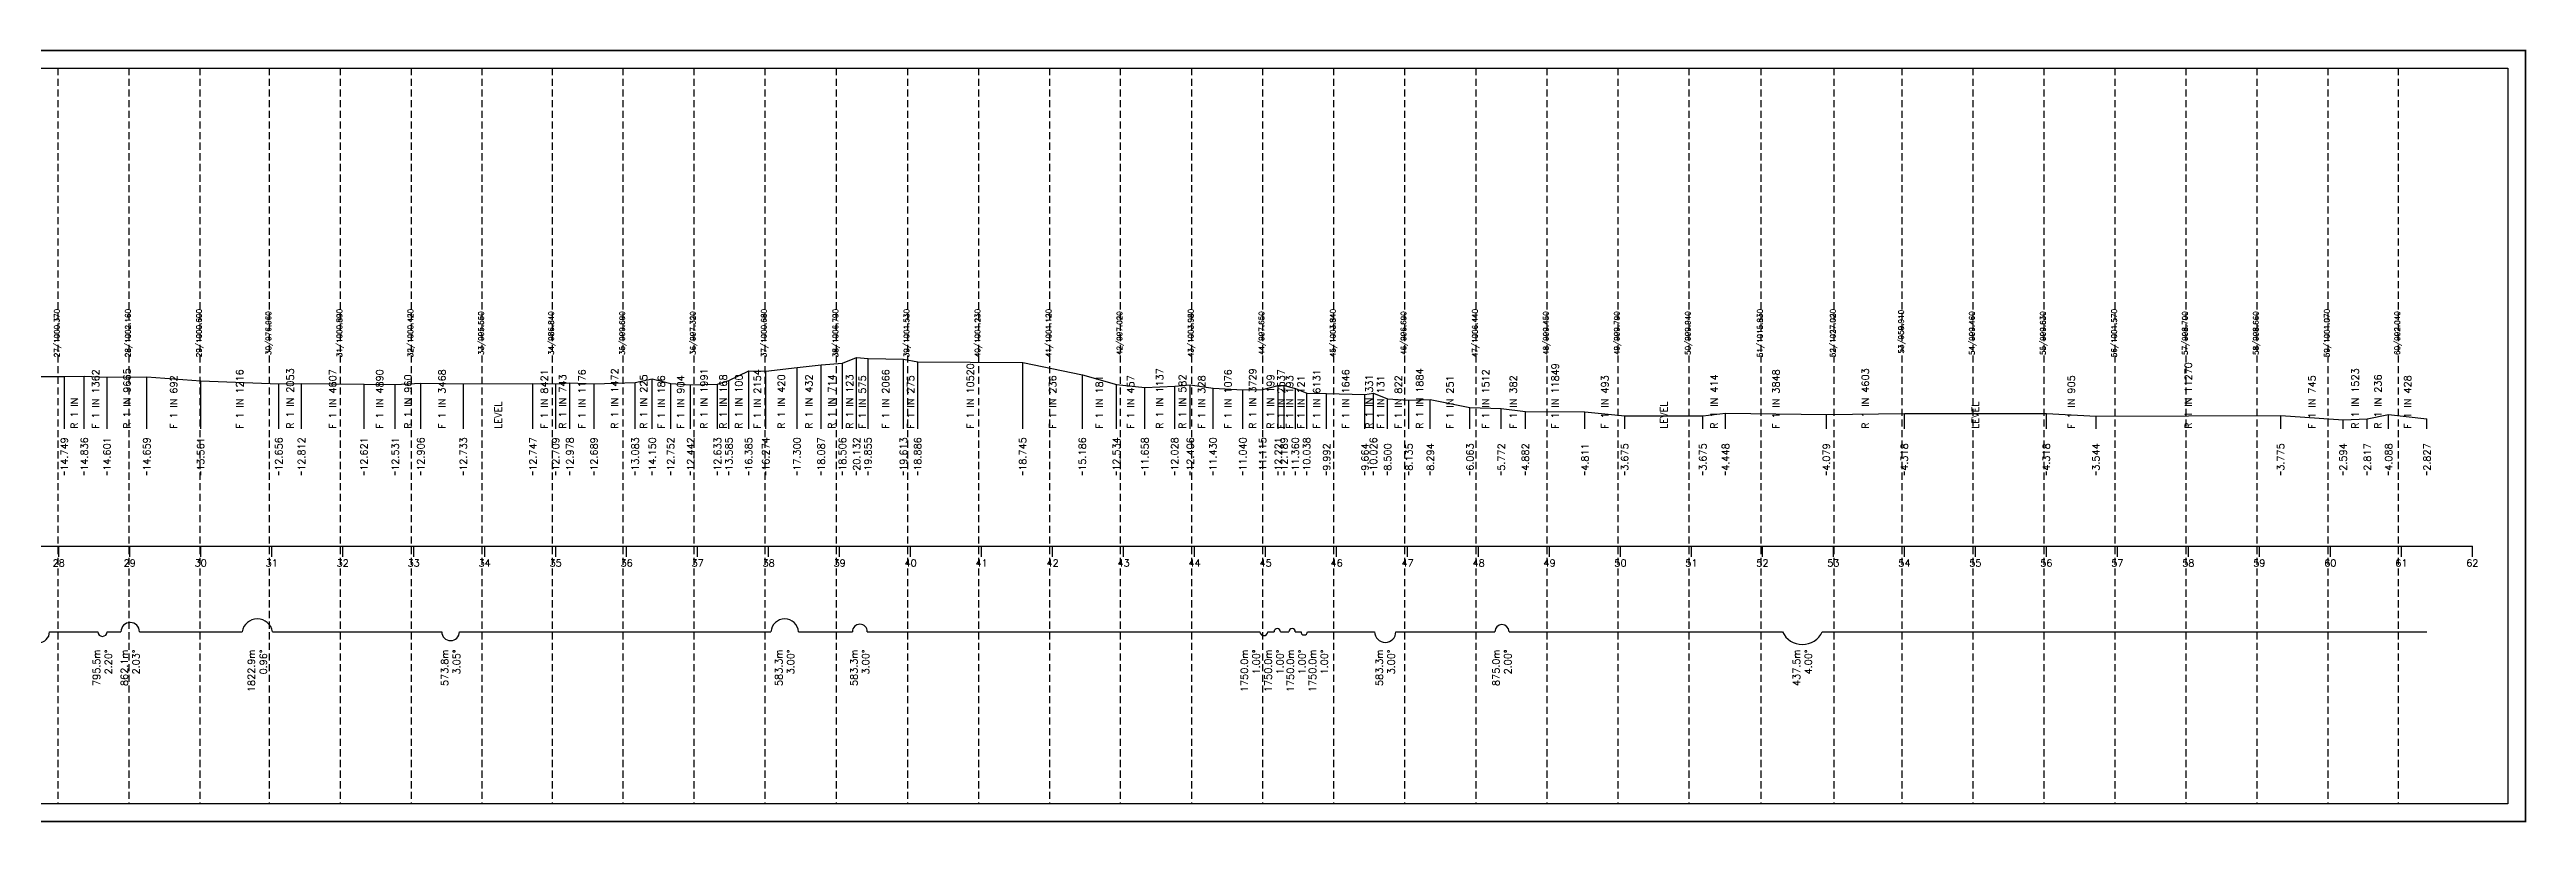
# Model space of a CAD drawing. Header units: metres. Extents: x -15 to 1255, y -54 to 164.
# Drawn here: x 557 to 1255, y -54 to 164 of the extents above; entities that cross this region are included whole.
import ezdxf

# ---------------------------------------------------------------- set-up
doc = ezdxf.new("R2010")
doc.units = ezdxf.units.M
doc.linetypes.add('DASHED2', pattern=[0.375, 0.25, -0.125])
for name, color, linetype in [('1 INDEX PLAN GRADIENT', 7, 'Continuous'), ('1-GUIDE', 7, 'Continuous'), ('1-KM', 3, 'Continuous'), ('1-KM MAIN', 6, 'Continuous'), ('RAIL_PROFILE', 7, 'Continuous'), ('TRACK-CURVE-LABELS', 3, 'Continuous'), ('TRACK-GEOMETRY', 7, 'Continuous')]:
    doc.layers.add(name, color=color, linetype=linetype)
doc.styles.get("Standard").update_dxf_attribs({"font": 'simplex.shx'})

msp = doc.modelspace()

# ---------------------------------------------------------------- linework, layer by layer
at = {"layer": '1 INDEX PLAN GRADIENT', "color": 2, "const_width": 0.5}
msp.add_lwpolyline([(-15, 163.86), (1255, 163.86), (1255, -53.51), (-15, -53.51)], close=True, dxfattribs=at)
at = {"layer": '1 INDEX PLAN GRADIENT', "color": 2}
msp.add_lwpolyline([(-10, 158.86), (1250, 158.86), (1250, -48.51), (-10, -48.51)], close=True, dxfattribs=at)
at = {"layer": '1 INDEX PLAN GRADIENT', "color": 2, "flags": 128}
msp.add_lwpolyline([(0, 24.08), (1240, 24.08)], dxfattribs=at)
at = {"layer": '1-GUIDE', "color": 250, "linetype": 'DASHED2', "ltscale": 8, "true_color": 0x424242}
for p, q in [((559.7, 158.86), (559.7, -48.51)), ((579.75, 158.86), (579.75, -48.51)), ((599.76, 158.86), (599.76, -48.51)), ((619.3, 158.86), (619.3, -48.51)), ((639.31, 158.86), (639.31, -48.51)), ((659.32, 158.86), (659.32, -48.51)), ((679.23, 158.86), (679.23, -48.51)), ((698.97, 158.86), (698.97, -48.51)), ((718.96, 158.86), (718.96, -48.51)), ((738.91, 158.86), (738.91, -48.51)), ((758.92, 158.86), (758.92, -48.51)), ((779.06, 158.86), (779.06, -48.51)), ((799.09, 158.86), (799.09, -48.51)), ((819.12, 158.86), (819.12, -48.51)), ((839.14, 158.86), (839.14, -48.51)), ((859.08, 158.86), (859.08, -48.51)), ((879.16, 158.86), (879.16, -48.51)), ((899.11, 158.86), (899.11, -48.51)), ((919.19, 158.86), (919.19, -48.51)), ((939.12, 158.86), (939.12, -48.51)), ((959.25, 158.86), (959.25, -48.51)), ((979.24, 158.86), (979.24, -48.51)), ((999.23, 158.86), (999.23, -48.51)), ((1019.23, 158.86), (1019.23, -48.51)), ((1039.55, 158.86), (1039.55, -48.51)), ((1060.09, 158.86), (1060.09, -48.51)), ((1079.29, 158.86), (1079.29, -48.51)), ((1099.28, 158.86), (1099.28, -48.51)), ((1119.27, 158.86), (1119.27, -48.51)), ((1139.3, 158.86), (1139.3, -48.51)), ((1159.28, 158.86), (1159.28, -48.51)), ((1179.25, 158.86), (1179.25, -48.51)), ((1199.27, 158.86), (1199.27, -48.51)), ((1219.11, 158.86), (1219.11, -48.51))]:
    msp.add_line(p, q, dxfattribs=at)
at = {"layer": '1-KM MAIN'}
for points in [[(560, 21.08), (560, 24.08), (560, 24.08)], [(580, 21.08), (580, 24.08), (580, 24.08)], [(600, 21.08), (600, 24.08), (600, 24.08)], [(620, 21.08), (620, 24.08), (620, 24.08)], [(640, 21.08), (640, 24.08), (640, 24.08)], [(660, 21.08), (660, 24.08), (660, 24.08)], [(680, 21.08), (680, 24.08), (680, 24.08)], [(700, 21.08), (700, 24.08), (700, 24.08)], [(720, 21.08), (720, 24.08), (720, 24.08)], [(740, 21.08), (740, 24.08), (740, 24.08)], [(760, 21.08), (760, 24.08), (760, 24.08)], [(780, 21.08), (780, 24.08), (780, 24.08)], [(800, 21.08), (800, 24.08), (800, 24.08)], [(820, 21.08), (820, 24.08), (820, 24.08)], [(840, 21.08), (840, 24.08), (840, 24.08)], [(860, 21.08), (860, 24.08), (860, 24.08)], [(880, 21.08), (880, 24.08), (880, 24.08)], [(900, 21.08), (900, 24.08), (900, 24.08)], [(920, 21.08), (920, 24.08), (920, 24.08)], [(940, 21.08), (940, 24.08), (940, 24.08)], [(960, 21.08), (960, 24.08), (960, 24.08)], [(980, 21.08), (980, 24.08), (980, 24.08)], [(1000, 21.08), (1000, 24.08), (1000, 24.08)], [(1020, 21.08), (1020, 24.08), (1020, 24.08)], [(1040, 21.08), (1040, 24.08), (1040, 24.08)], [(1060, 21.08), (1060, 24.08), (1060, 24.08)], [(1080, 21.08), (1080, 24.08), (1080, 24.08)], [(1100, 21.08), (1100, 24.08), (1100, 24.08)], [(1120, 21.08), (1120, 24.08), (1120, 24.08)], [(1140, 21.08), (1140, 24.08), (1140, 24.08)], [(1160, 21.08), (1160, 24.08), (1160, 24.08)], [(1180, 21.08), (1180, 24.08), (1180, 24.08)], [(1200, 21.08), (1200, 24.08), (1200, 24.08)], [(1220, 21.08), (1220, 24.08), (1220, 24.08)], [(1240, 21.08), (1240, 24.08), (1240, 24.08)]]:
    msp.add_lwpolyline(points, dxfattribs=at)
at = {"layer": 'RAIL_PROFILE'}
for p, q in [((780.8, 75.69), (784.8, 77.31)), ((784.8, 77.31), (788, 77.04)), ((788, 77.04), (798, 76.79)), ((798, 76.79), (802, 76.07)), ((549.6, 71.99), (561.6, 71.93)), ((561.6, 71.93), (567.2, 72.02)), ((567.2, 72.02), (573.6, 71.78)), ((573.6, 71.78), (584.8, 71.84)), ((584.8, 71.84), (600, 70.74)), ((600, 70.74), (622, 69.84)), ((622, 69.84), (628.4, 69.99)), ((628.4, 69.99), (646, 69.8)), ((646, 69.8), (654.8, 69.71)), ((654.8, 69.71), (662, 70.09)), ((662, 70.09), (674, 69.91)), ((674, 69.91), (693.6, 69.93)), ((693.6, 69.93), (700, 69.89)), ((700, 69.89), (704, 70.16)), ((704, 70.16), (710.8, 69.87)), ((710.8, 69.87), (722.4, 70.26)), ((722.4, 70.26), (727.2, 71.33)), ((727.2, 71.33), (732.4, 69.93)), ((732.4, 69.93), (738, 69.62)), ((738, 69.62), (745.6, 69.81)), ((745.6, 69.81), (748.8, 70.77)), ((748.8, 70.77), (754.4, 73.57)), ((754.4, 73.57), (759.2, 73.45)), ((759.2, 73.45), (768, 74.48)), ((768, 74.48), (774.8, 75.27)), ((774.8, 75.27), (780.8, 75.69)), ((802, 76.07), (831.6, 75.93)), ((831.6, 75.93), (848.4, 72.37)), ((848.4, 72.37), (858, 69.71)), ((858, 69.71), (866, 68.84)), ((866, 68.84), (874.4, 69.21)), ((874.4, 69.21), (878.8, 69.59)), ((878.8, 69.59), (885.2, 68.61)), ((885.2, 68.61), (893.6, 68.22)), ((893.6, 68.22), (899.2, 68.3)), ((899.2, 68.3), (903.6, 69.4)), ((903.6, 69.4), (905.2, 69.37)), ((905.2, 69.37), (908.4, 68.54)), ((908.4, 68.54), (911.6, 67.22)), ((911.6, 67.22), (917.2, 67.17)), ((917.2, 67.17), (928, 66.84)), ((928, 66.84), (930.4, 67.21)), ((930.4, 67.21), (934.4, 65.68)), ((934.4, 65.68), (940.4, 65.32)), ((940.4, 65.32), (946.4, 65.47)), ((946.4, 65.47), (957.6, 63.24)), ((957.6, 63.24), (966.4, 62.95)), ((966.4, 62.95), (973.2, 62.06)), ((973.2, 62.06), (990, 61.99)), ((990, 61.99), (1001.2, 60.86)), ((1001.2, 60.86), (1023.2, 60.86)), ((1023.2, 60.86), (1029.6, 61.63)), ((1029.6, 61.63), (1058, 61.26)), ((1058, 61.26), (1080, 61.5)), ((1080, 61.5), (1120, 61.5)), ((1120, 61.5), (1134, 60.72)), ((1134, 60.72), (1186, 60.96)), ((1186, 60.96), (1203.6, 59.77)), ((1203.6, 59.77), (1210.4, 60)), ((1210.4, 60), (1216.4, 61.27)), ((1216.4, 61.27), (1227.2, 60.01))]:
    msp.add_line(p, q, dxfattribs=at)
for points in [[(784.8, 57.18), (784.8, 77.31)], [(788, 57.18), (788, 77.04)], [(798, 57.18), (798, 76.79)], [(561.6, 57.18), (561.6, 71.93)], [(567.2, 57.18), (567.2, 72.02)], [(573.6, 57.18), (573.6, 71.78)], [(584.8, 57.18), (584.8, 71.84)], [(600, 57.18), (600, 70.74)], [(622, 57.18), (622, 69.84)], [(628.4, 57.18), (628.4, 69.99)], [(646, 57.18), (646, 69.8)], [(662, 57.18), (662, 70.09)], [(674, 57.18), (674, 69.91)], [(693.6, 57.18), (693.6, 69.93)], [(700, 57.18), (700, 69.89)], [(704, 57.18), (704, 70.16)], [(710.8, 57.18), (710.8, 69.87)], [(722.4, 57.18), (722.4, 70.26)], [(727.2, 57.18), (727.2, 71.33)], [(732.4, 57.18), (732.4, 69.93)], [(745.6, 57.18), (745.6, 69.81)], [(748.8, 57.18), (748.8, 70.77)], [(754.4, 57.18), (754.4, 73.57)], [(759.2, 57.18), (759.2, 73.45)], [(768, 57.18), (768, 74.48)], [(774.8, 57.18), (774.8, 75.27)], [(780.8, 57.18), (780.8, 75.69)], [(802, 57.18), (802, 76.07)], [(831.6, 57.18), (831.6, 75.93)], [(848.4, 57.18), (848.4, 72.37)], [(654.8, 57.18), (654.8, 69.71)], [(738, 57.18), (738, 69.62)], [(858, 57.18), (858, 69.71)], [(866, 57.18), (866, 68.84)], [(874.4, 57.18), (874.4, 69.21)], [(878.8, 57.18), (878.8, 69.59)], [(885.2, 57.18), (885.2, 68.61)], [(893.6, 57.18), (893.6, 68.22)], [(899.2, 57.18), (899.2, 68.3)], [(903.6, 57.18), (903.6, 69.4)], [(905.2, 57.18), (905.2, 69.37)], [(908.4, 57.18), (908.4, 68.54)], [(911.6, 57.18), (911.6, 67.22)], [(917.2, 57.18), (917.2, 67.17)], [(928, 57.18), (928, 66.84)], [(930.4, 57.18), (930.4, 67.21)], [(934.4, 57.18), (934.4, 65.68)], [(940.4, 57.18), (940.4, 65.32)], [(946.4, 57.18), (946.4, 65.47)], [(957.6, 57.18), (957.6, 63.24)], [(966.4, 57.18), (966.4, 62.95)], [(973.2, 57.18), (973.2, 62.06)], [(990, 57.18), (990, 61.99)], [(1001.2, 57.18), (1001.2, 60.86)], [(1023.2, 57.18), (1023.2, 60.86)], [(1029.6, 57.18), (1029.6, 61.63)], [(1058, 57.18), (1058, 61.26)], [(1080, 57.18), (1080, 61.5)], [(1120, 57.18), (1120, 61.5)], [(1134, 57.18), (1134, 60.72)], [(1186, 57.18), (1186, 60.96)], [(1203.6, 57.18), (1203.6, 59.77)], [(1210.4, 57.18), (1210.4, 60)], [(1216.4, 57.18), (1216.4, 61.27)], [(1227.2, 57.18), (1227.2, 60.01)], [(561.6, 44.18), (561.6, 45.18)], [(567.2, 44.18), (567.2, 45.18)], [(573.6, 44.18), (573.6, 45.18)], [(584.8, 44.18), (584.8, 45.18)], [(600, 44.18), (600, 45.18)], [(622, 44.18), (622, 45.18)], [(628.4, 44.18), (628.4, 45.18)], [(646, 44.18), (646, 45.18)], [(654.8, 44.18), (654.8, 45.18)], [(662, 44.18), (662, 45.18)], [(674, 44.18), (674, 45.18)], [(693.6, 44.18), (693.6, 45.18)], [(700, 44.18), (700, 45.18)], [(704, 44.18), (704, 45.18)], [(710.8, 44.18), (710.8, 45.18)], [(722.4, 44.18), (722.4, 45.18)], [(727.2, 44.18), (727.2, 45.18)], [(732.4, 44.18), (732.4, 45.18)], [(738, 44.18), (738, 45.18)], [(745.6, 44.18), (745.6, 45.18)], [(748.8, 44.18), (748.8, 45.18)], [(754.4, 44.18), (754.4, 45.18)], [(759.2, 44.18), (759.2, 45.18)], [(768, 44.18), (768, 45.18)], [(774.8, 44.18), (774.8, 45.18)], [(780.8, 44.18), (780.8, 45.18)], [(784.8, 44.18), (784.8, 45.18)], [(788, 44.18), (788, 45.18)], [(798, 44.18), (798, 45.18)], [(802, 44.18), (802, 45.18)], [(831.6, 44.18), (831.6, 45.18)], [(848.4, 44.18), (848.4, 45.18)], [(858, 44.18), (858, 45.18)], [(866, 44.18), (866, 45.18)], [(874.4, 44.18), (874.4, 45.18)], [(878.8, 44.18), (878.8, 45.18)], [(885.2, 44.18), (885.2, 45.18)], [(893.6, 44.18), (893.6, 45.18)], [(899.2, 44.18), (899.2, 45.18)], [(903.6, 44.18), (903.6, 45.18)], [(905.2, 44.18), (905.2, 45.18)], [(908.4, 44.18), (908.4, 45.18)], [(911.6, 44.18), (911.6, 45.18)], [(917.2, 44.18), (917.2, 45.18)], [(928, 44.18), (928, 45.18)], [(930.4, 44.18), (930.4, 45.18)], [(934.4, 44.18), (934.4, 45.18)], [(940.4, 44.18), (940.4, 45.18)], [(946.4, 44.18), (946.4, 45.18)], [(957.6, 44.18), (957.6, 45.18)], [(966.4, 44.18), (966.4, 45.18)], [(973.2, 44.18), (973.2, 45.18)], [(990, 44.18), (990, 45.18)], [(1001.2, 44.18), (1001.2, 45.18)], [(1023.2, 44.18), (1023.2, 45.18)], [(1029.6, 44.18), (1029.6, 45.18)], [(1058, 44.18), (1058, 45.18)], [(1080, 44.18), (1080, 45.18)], [(1120, 44.18), (1120, 45.18)], [(1134, 44.18), (1134, 45.18)], [(1186, 44.18), (1186, 45.18)], [(1203.6, 44.18), (1203.6, 45.18)], [(1210.4, 44.18), (1210.4, 45.18)], [(1216.4, 44.18), (1216.4, 45.18)], [(1227.2, 44.18), (1227.2, 45.18)]]:
    msp.add_lwpolyline(points, dxfattribs=at)
at = {"layer": 'TRACK-GEOMETRY'}
for p, q in [((557.4, 0), (557.6, 0)), ((557.6, 0), (557.8, 0)), ((557.8, 0), (558, 0)), ((558, 0), (558.2, 0)), ((558.2, 0), (558.4, 0)), ((558.4, 0), (558.6, 0)), ((558.6, 0), (558.8, 0)), ((558.8, 0), (559, 0)), ((559, 0), (559.2, 0)), ((559.2, 0), (559.4, 0)), ((559.4, 0), (571, 0)), ((573.6, 0), (577.52, 0)), ((582.72, 0), (611.64, 0)), ((620.24, 0), (665.5, 0)), ((665.5, 0), (665.7, 0)), ((665.7, 0), (665.9, 0)), ((665.9, 0), (666.1, 0)), ((666.1, 0), (666.3, 0)), ((666.3, 0), (666.5, 0)), ((666.5, 0), (666.7, 0)), ((666.7, 0), (666.9, 0)), ((666.9, 0), (667.1, 0)), ((667.1, 0), (667.3, 0)), ((667.3, 0), (667.5, 0)), ((667.5, 0), (667.7, 0)), ((667.7, 0), (667.9, 0)), ((672.9, 0), (673.1, 0)), ((673.1, 0), (673.3, 0)), ((673.3, 0), (673.5, 0)), ((673.5, 0), (673.7, 0)), ((673.7, 0), (673.9, 0)), ((673.9, 0), (674.1, 0)), ((674.1, 0), (674.3, 0)), ((674.3, 0), (674.5, 0)), ((674.5, 0), (674.7, 0)), ((674.7, 0), (674.9, 0)), ((674.9, 0), (675.1, 0)), ((675.1, 0), (675.3, 0)), ((675.3, 0), (758.64, 0)), ((758.64, 0), (758.84, 0)), ((758.84, 0), (759.04, 0)), ((759.04, 0), (759.24, 0)), ((759.24, 0), (759.44, 0)), ((759.44, 0), (759.64, 0)), ((759.64, 0), (759.84, 0)), ((759.84, 0), (760.04, 0)), ((760.04, 0), (760.24, 0)), ((760.24, 0), (760.44, 0)), ((760.44, 0), (760.64, 0)), ((768.44, 0), (768.64, 0)), ((768.64, 0), (768.84, 0)), ((768.84, 0), (769.04, 0)), ((769.04, 0), (769.24, 0)), ((769.24, 0), (769.44, 0)), ((769.44, 0), (769.64, 0)), ((769.64, 0), (769.84, 0)), ((769.84, 0), (770.04, 0)), ((770.04, 0), (770.24, 0)), ((770.24, 0), (781.4, 0)), ((781.4, 0), (781.6, 0)), ((781.6, 0), (781.8, 0)), ((781.8, 0), (782, 0)), ((782, 0), (782.2, 0)), ((782.2, 0), (782.4, 0)), ((782.4, 0), (782.6, 0)), ((782.6, 0), (782.8, 0)), ((782.8, 0), (783, 0)), ((783, 0), (783.2, 0)), ((783.2, 0), (783.4, 0)), ((783.4, 0), (783.6, 0)), ((787.8, 0), (788, 0)), ((788, 0), (788.2, 0)), ((788.2, 0), (788.4, 0)), ((788.4, 0), (788.6, 0)), ((788.6, 0), (788.8, 0)), ((788.8, 0), (789, 0)), ((789, 0), (789.2, 0)), ((789.2, 0), (789.4, 0)), ((789.4, 0), (789.6, 0)), ((789.6, 0), (789.8, 0)), ((789.8, 0), (898.4, 0)), ((900.6, 0), (902.4, 0)), ((904.2, 0), (906.58, 0)), ((908.38, 0), (910, 0)), ((911.8, 0), (928.32, 0)), ((928.32, 0), (928.52, 0)), ((928.52, 0), (928.72, 0)), ((928.72, 0), (928.92, 0)), ((928.92, 0), (929.12, 0)), ((929.12, 0), (929.32, 0)), ((929.32, 0), (929.52, 0)), ((929.52, 0), (929.72, 0)), ((929.72, 0), (929.92, 0)), ((929.92, 0), (930.12, 0)), ((930.12, 0), (930.32, 0)), ((930.32, 0), (930.52, 0)), ((930.52, 0), (930.72, 0)), ((936.72, 0), (936.92, 0)), ((936.92, 0), (937.12, 0)), ((937.12, 0), (937.32, 0)), ((937.32, 0), (937.52, 0)), ((937.52, 0), (937.72, 0)), ((937.72, 0), (937.92, 0)), ((937.92, 0), (938.12, 0)), ((938.12, 0), (938.32, 0)), ((938.32, 0), (938.52, 0)), ((938.52, 0), (938.72, 0)), ((938.72, 0), (938.92, 0)), ((938.92, 0), (939.12, 0)), ((939.12, 0), (964.6, 0)), ((968.6, 0), (1045.66, 0)), ((1056.86, 0), (1227.2, 0))]:
    msp.add_line(p, q, dxfattribs=at)
for centre, radius, start, end in [((554.3, 0), 3.1, 180, 0), ((572.3, 0), 1.3, 180, 0), ((580.12, 0), 2.6, 0, 180), ((615.94, -0.77), 4.37, 10.12723, 169.87277), ((670.4, 0), 2.5, 180, 0), ((764.54, -0.31), 3.91, 4.58122, 175.41878), ((785.7, 0), 2.1, 0, 180), ((899.5, 0), 1.1, 180, 0), ((903.3, 0), 0.9, 0, 180), ((907.48, 0), 0.9, 0, 180), ((910.9, 0), 0.9, 180, 0), ((933.72, 0), 3, 180, 0), ((966.6, 0), 2, 0, 180), ((1051.26, 2.56), 6.16, 204.52955, 335.47045)]:
    msp.add_arc(centre, radius, start, end, dxfattribs=at)

# ---------------------------------------------------------------- texts
at = {"layer": '1 INDEX PLAN GRADIENT', "char_height": 2, "attachment_point": 4, "rotation": 90}
for s, insert, width in [('F 1 IN 1362', (570.4, 57.18), 21), ('R 1 IN 9665', (579.2, 57.18), 21), ('F 1 IN 692', (592.4, 57.18), 21), ('F 1 IN 1216', (611, 57.18), 21), ('R 1 IN 2053', (625.2, 57.18), 21), ('F 1 IN 4607', (637.2, 57.18), 21), ('F 1 IN 4890', (650.4, 57.18), 21), ('R 1 IN 960', (658.4, 57.18), 21), ('F 1 IN 3468', (668, 57.18), 21), ('F 1 IN 8421', (696.8, 57.18), 21), ('R 1 IN 743', (702, 57.18), 21), ('F 1 IN 1176', (707.4, 57.18), 21), ('R 1 IN 1472', (716.6, 57.18), 21), ('R 1 IN 225', (724.8, 57.18), 21), ('F 1 IN 186', (729.8, 57.18), 21), ('F 1 IN 904', (735.2, 57.18), 21), ('R 1 IN 1991', (741.8, 57.18), 21), ('R 1 IN 168', (747.2, 57.18), 21), ('R 1 IN 100', (751.6, 57.18), 21), ('F 1 IN 2154', (756.8, 57.18), 21), ('R 1 IN 420', (763.6, 57.18), 21), ('R 1 IN 432', (771.4, 57.18), 21), ('R 1 IN 714', (777.8, 57.18), 21), ('R 1 IN 123', (782.8, 57.18), 21), ('F 1 IN 575', (786.4, 57.18), 21), ('F 1 IN 2066', (793, 57.18), 21), ('F 1 IN 275', (800, 57.18), 21), ('F 1 IN 10520', (816.8, 57.18), 21), ('F 1 IN 236', (840, 57.18), 21), ('F 1 IN 181', (853.2, 57.18), 21), ('F 1 IN 457', (862, 57.18), 21), ('R 1 IN 1137', (870.2, 57.18), 21), ('R 1 IN 582', (876.6, 57.18), 21), ('F 1 IN 328', (882, 57.18), 21), ('F 1 IN 1076', (889.4, 57.18), 21), ('R 1 IN 3729', (896.4, 57.18), 21), ('R 1 IN 199', (901.4, 57.18), 21), ('F 1 IN 2537', (904.4, 57.18), 21), ('F 1 IN 193', (906.8, 57.18), 21), ('F 1 IN 121', (910, 57.18), 21), ('F 1 IN 6131', (914.4, 57.18), 21), ('F 1 IN 1646', (922.6, 57.18), 21), ('R 1 IN 331', (929.2, 57.18), 21), ('F 1 IN 131', (932.4, 57.18), 21), ('F 1 IN 822', (937.4, 57.18), 21), ('R 1 IN 1884', (943.4, 57.18), 21), ('F 1 IN 251', (952, 57.18), 21), ('F 1 IN 1512', (962, 57.18), 21), ('F 1 IN 382', (969.8, 57.18), 21), ('F 1 IN 11849', (981.6, 57.18), 21), ('F 1 IN 493', (995.6, 57.18), 21), ('R 1 IN 414', (1026.4, 57.18), 21), ('F 1 IN 3848', (1043.8, 57.18), 21), ('R 1 IN 4603', (1069, 57.18), 21), ('F 1 IN 905', (1127, 57.18), 21), ('R 1 IN 11270', (1160, 57.18), 21), ('F 1 IN 745', (1194.8, 57.18), 21), ('R 1 IN 1523', (1207, 57.18), 21), ('R 1 IN 236', (1213.4, 57.18), 21), ('F 1 IN 428', (1221.8, 57.18), 21), ('R 1 IN ', (564.4, 57.18), 21), ('LEVEL', (683.8, 57.18), 21), ('LEVEL', (1012.2, 57.18), 21), ('LEVEL', (1100, 57.18), 21), ('14.749', (561.6, 45.38), 11.5), ('14.836', (567.2, 45.38), 11.5), ('14.601', (573.6, 45.38), 11.5), ('14.659', (584.8, 45.38), 11.5), ('13.561', (600, 45.38), 11.5), ('12.656', (622, 45.38), 11.5), ('12.812', (628.4, 45.38), 11.5), ('12.621', (646, 45.38), 11.5), ('12.531', (654.8, 45.38), 11.5), ('12.906', (662, 45.38), 11.5), ('12.733', (674, 45.38), 11.5), ('12.747', (693.6, 45.38), 11.5), ('12.709', (700, 45.38), 11.5), ('12.978', (704, 45.38), 11.5), ('12.689', (710.8, 45.38), 11.5), ('13.083', (722.4, 45.38), 11.5), ('14.150', (727.2, 45.38), 11.5), ('12.752', (732.4, 45.38), 11.5), ('12.442', (738, 45.38), 11.5), ('12.633', (745.6, 45.38), 11.5), ('13.585', (748.8, 45.38), 11.5), ('16.385', (754.4, 45.38), 11.5), ('16.274', (759.2, 45.38), 11.5), ('17.300', (768, 45.38), 11.5), ('18.087', (774.8, 45.38), 11.5), ('18.506', (780.8, 45.38), 11.5), ('20.132', (784.8, 45.38), 11.5), ('19.855', (788, 45.38), 11.5), ('19.613', (798, 45.38), 11.5), ('18.886', (802, 45.38), 11.5), ('18.745', (831.6, 45.38), 11.5), ('15.186', (848.4, 45.38), 11.5), ('12.534', (858, 45.38), 11.5), ('11.658', (866, 45.38), 11.5), ('12.028', (874.4, 45.38), 11.5), ('12.406', (878.8, 45.38), 11.5), ('11.430', (885.2, 45.38), 11.5), ('11.040', (893.6, 45.38), 11.5), ('11.115', (899.2, 45.38), 11.5), ('12.221', (903.6, 45.38), 11.5), ('12.189', (905.2, 45.38), 11.5), ('11.360', (908.4, 45.38), 11.5), ('10.038', (911.6, 45.38), 11.5), ('9.992', (917.2, 45.38), 11.5), ('9.664', (928, 45.38), 11.5), ('10.026', (930.4, 45.38), 11.5), ('8.500', (934.4, 45.38), 11.5), ('8.135', (940.4, 45.38), 11.5), ('8.294', (946.4, 45.38), 11.5), ('6.063', (957.6, 45.38), 11.5), ('5.772', (966.4, 45.38), 11.5), ('4.882', (973.2, 45.38), 11.5), ('4.811', (990, 45.38), 11.5), ('3.675', (1001.2, 45.38), 11.5), ('3.675', (1023.2, 45.38), 11.5), ('4.448', (1029.6, 45.38), 11.5), ('4.079', (1058, 45.38), 11.5), ('4.318', (1080, 45.38), 11.5), ('4.318', (1120, 45.38), 11.5), ('3.544', (1134, 45.38), 11.5), ('3.775', (1186, 45.38), 11.5), ('2.594', (1203.6, 45.38), 11.5), ('2.817', (1210.4, 45.38), 11.5), ('4.088', (1216.4, 45.38), 11.5), ('2.827', (1227.2, 45.38), 11.5)]:
    msp.add_mtext(s, dxfattribs=dict(at, insert=insert, width=width))
at = {"layer": '1-KM', "char_height": 1.5, "width": 18, "attachment_point": 5, "rotation": 90}
for s, insert in [('27/1000.370', (559.7, 84.18)), ('28/1002.160', (579.75, 84.18)), ('29/1000.600', (599.76, 84.18)), ('31/1000.890', (639.31, 84.18)), ('32/1000.420', (659.32, 84.18)), ('37/1000.680', (758.92, 84.18)), ('38/1006.790', (779.06, 84.18)), ('39/1001.530', (799.09, 84.18)), ('40/1001.230', (819.12, 84.18)), ('41/1001.120', (839.14, 84.18)), ('43/1003.980', (879.16, 84.18)), ('45/1003.840', (919.19, 84.18)), ('47/1006.440', (959.25, 84.18)), ('51/1015.830', (1039.55, 84.18)), ('52/1027.020', (1060.09, 84.18)), ('56/1001.570', (1139.3, 84.18)), ('59/1001.070', (1199.27, 84.18)), ('30/976.960', (619.3, 84.18)), ('33/995.550', (679.23, 84.18)), ('34/986.840', (698.97, 84.18)), ('35/999.690', (718.96, 84.18)), ('36/997.320', (738.91, 84.18)), ('42/997.020', (859.08, 84.18)), ('44/997.650', (899.11, 84.18)), ('46/996.690', (939.12, 84.18)), ('48/999.450', (979.24, 84.18)), ('49/999.790', (999.23, 84.18)), ('50/999.940', (1019.23, 84.18)), ('53/959.910', (1079.29, 84.58)), ('54/999.460', (1099.28, 84.18)), ('55/999.630', (1119.27, 84.18)), ('57/998.700', (1159.28, 84.18)), ('58/998.660', (1179.25, 84.18)), ('60/992.040', (1219.11, 84.18))]:
    msp.add_mtext(s, dxfattribs=dict(at, insert=insert))
at = {"layer": '1-KM MAIN', "char_height": 2, "width": 3.5, "attachment_point": 5}
for s, insert in [('28', (560, 19.39)), ('29', (580, 19.39)), ('30', (600, 19.39)), ('31', (620, 19.39)), ('32', (640, 19.39)), ('33', (660, 19.39)), ('34', (680, 19.39)), ('35', (700, 19.39)), ('36', (720, 19.39)), ('37', (740, 19.39)), ('38', (760, 19.39)), ('39', (780, 19.39)), ('40', (800, 19.39)), ('41', (820, 19.39)), ('42', (840, 19.39)), ('43', (860, 19.39)), ('44', (880, 19.39)), ('45', (900, 19.39)), ('46', (920, 19.39)), ('47', (940, 19.39)), ('48', (960, 19.39)), ('49', (980, 19.39)), ('50', (1000, 19.39)), ('51', (1020, 19.39)), ('52', (1040, 19.39)), ('53', (1060, 19.39)), ('54', (1080, 19.39)), ('55', (1100, 19.39)), ('56', (1120, 19.39)), ('57', (1140, 19.39)), ('58', (1160, 19.39)), ('59', (1180, 19.39)), ('60', (1200, 19.39)), ('61', (1220, 19.39)), ('62', (1240, 19.39))]:
    msp.add_mtext(s, dxfattribs=dict(at, insert=insert))
at = {"layer": 'TRACK-CURVE-LABELS', "color": 4, "char_height": 2, "width": 11, "attachment_point": 6, "rotation": 90}
for s, insert in [('795.5m\\P2.20°', (572.3, -5)), ('862.1m\\P2.03°', (580.12, -5)), ('1822.9m\\P0.96°', (615.94, -5)), ('573.8m\\P3.05°', (670.4, -5)), ('583.3m\\P3.00°', (764.54, -5)), ('583.3m\\P3.00°', (785.7, -5)), ('1750.0m\\P1.00°', (895.7, -5)), ('1750.0m\\P1.00°', (902.4, -5)), ('1750.0m\\P1.00°', (908.62, -5)), ('1750.0m\\P1.00°', (914.89, -5)), ('583.3m\\P3.00°', (933.72, -5)), ('875.0m\\P2.00°', (966.6, -5)), ('437.5m\\P4.00°', (1051.26, -5))]:
    msp.add_mtext(s, dxfattribs=dict(at, insert=insert))

doc.saveas('drawing.dxf')
